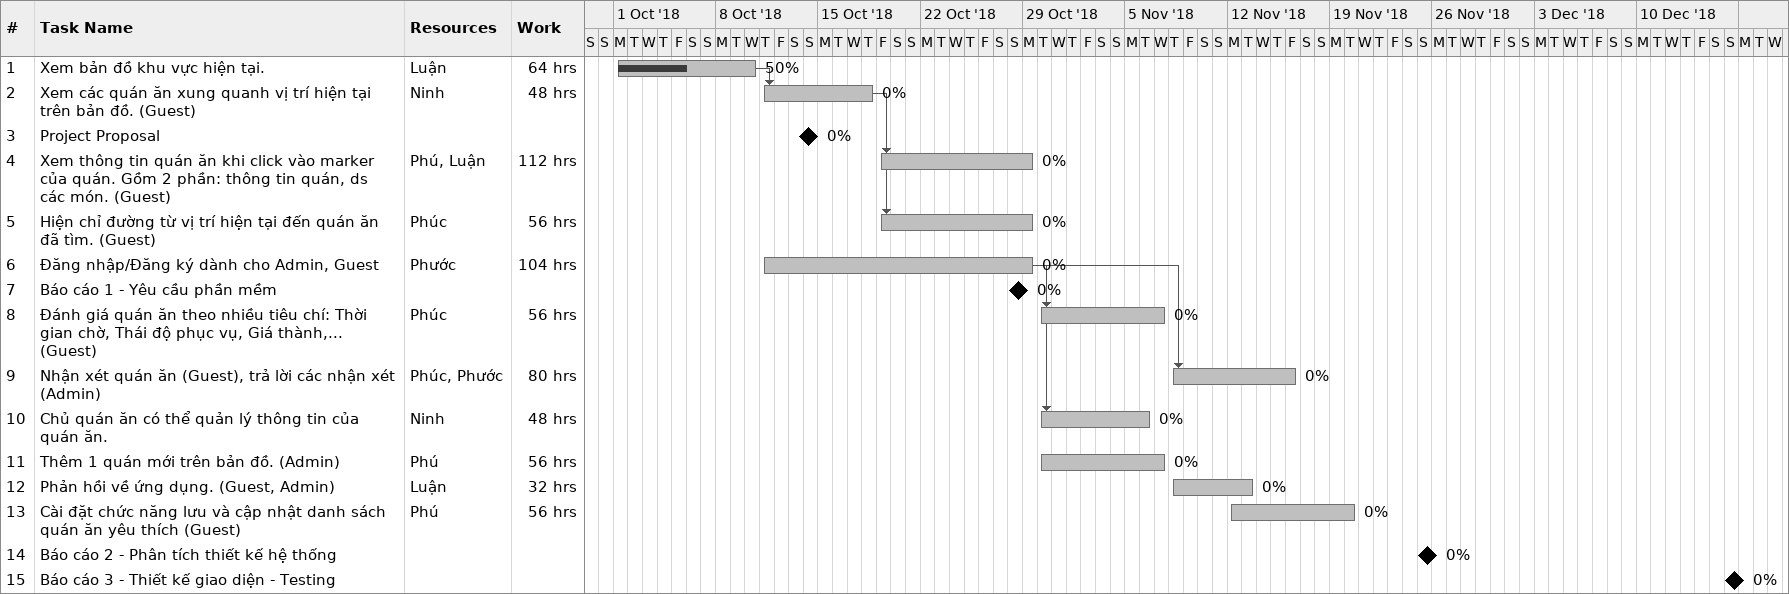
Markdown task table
| ID | Task | Start | Finish | Predecessors | Resources | % complete | Work (h) |
|---|---|---|---|---|---|---|---|
| 1 | Xem bản đồ khu vực hiện tại. | 2018-10-01 | 2018-10-10 |  | Luận | 50 | 64 |
| 2 | Xem các quán ăn xung quanh vị trí hiện tại trên bản đồ. (Guest) | 2018-10-11 | 2018-10-18 | 1 | Ninh | 0 | 48 |
| 3 | Project Proposal (milestone) | 2018-10-14 | 2018-10-14 |  |  | 0 |  |
| 4 | Xem thông tin quán ăn khi click vào marker của quán. Gồm 2 phần: thông tin quán, ds các món. (Guest) | 2018-10-19 | 2018-10-29 | 2 | Phú, Luận | 0 | 112 |
| 5 | Hiện chỉ đường từ vị trí hiện tại đến quán ăn đã tìm. (Guest) | 2018-10-19 | 2018-10-29 | 2 | Phúc | 0 | 56 |
| 6 | Đăng nhập/Đăng ký dành cho Admin, Guest | 2018-10-11 | 2018-10-29 |  | Phước | 0 | 104 |
| 7 | Báo cáo 1 - Yêu cầu phần mềm (milestone) | 2018-10-28 | 2018-10-28 |  |  | 0 |  |
| 8 | Đánh giá quán ăn theo nhiều tiêu chí: Thời gian chờ, Thái độ phục vụ, Giá thành,... (Guest) | 2018-10-30 | 2018-11-07 | 6 | Phúc | 0 | 56 |
| 9 | Nhận xét quán ăn (Guest), trả lời các nhận xét (Admin) | 2018-11-08 | 2018-11-16 | 6 | Phúc, Phước | 0 | 80 |
| 10 | Chủ quán ăn có thể quản lý thông tin của quán ăn. | 2018-10-30 | 2018-11-06 | 6 | Ninh | 0 | 48 |
| 11 | Thêm 1 quán mới trên bản đồ. (Admin) | 2018-10-30 | 2018-11-07 |  | Phú | 0 | 56 |
| 12 | Phản hồi về ứng dụng. (Guest, Admin) | 2018-11-08 | 2018-11-13 |  | Luận | 0 | 32 |
| 13 | Cài đặt chức năng lưu và cập nhật danh sách quán ăn yêu thích (Guest) | 2018-11-12 | 2018-11-20 |  | Phú | 0 | 56 |
| 14 | Báo cáo 2 - Phân tích thiết kế hệ thống (milestone) | 2018-11-25 | 2018-11-25 |  |  | 0 |  |
| 15 | Báo cáo 3 - Thiết kế giao diện - Testing (milestone) | 2018-12-16 | 2018-12-16 |  |  | 0 |  |
